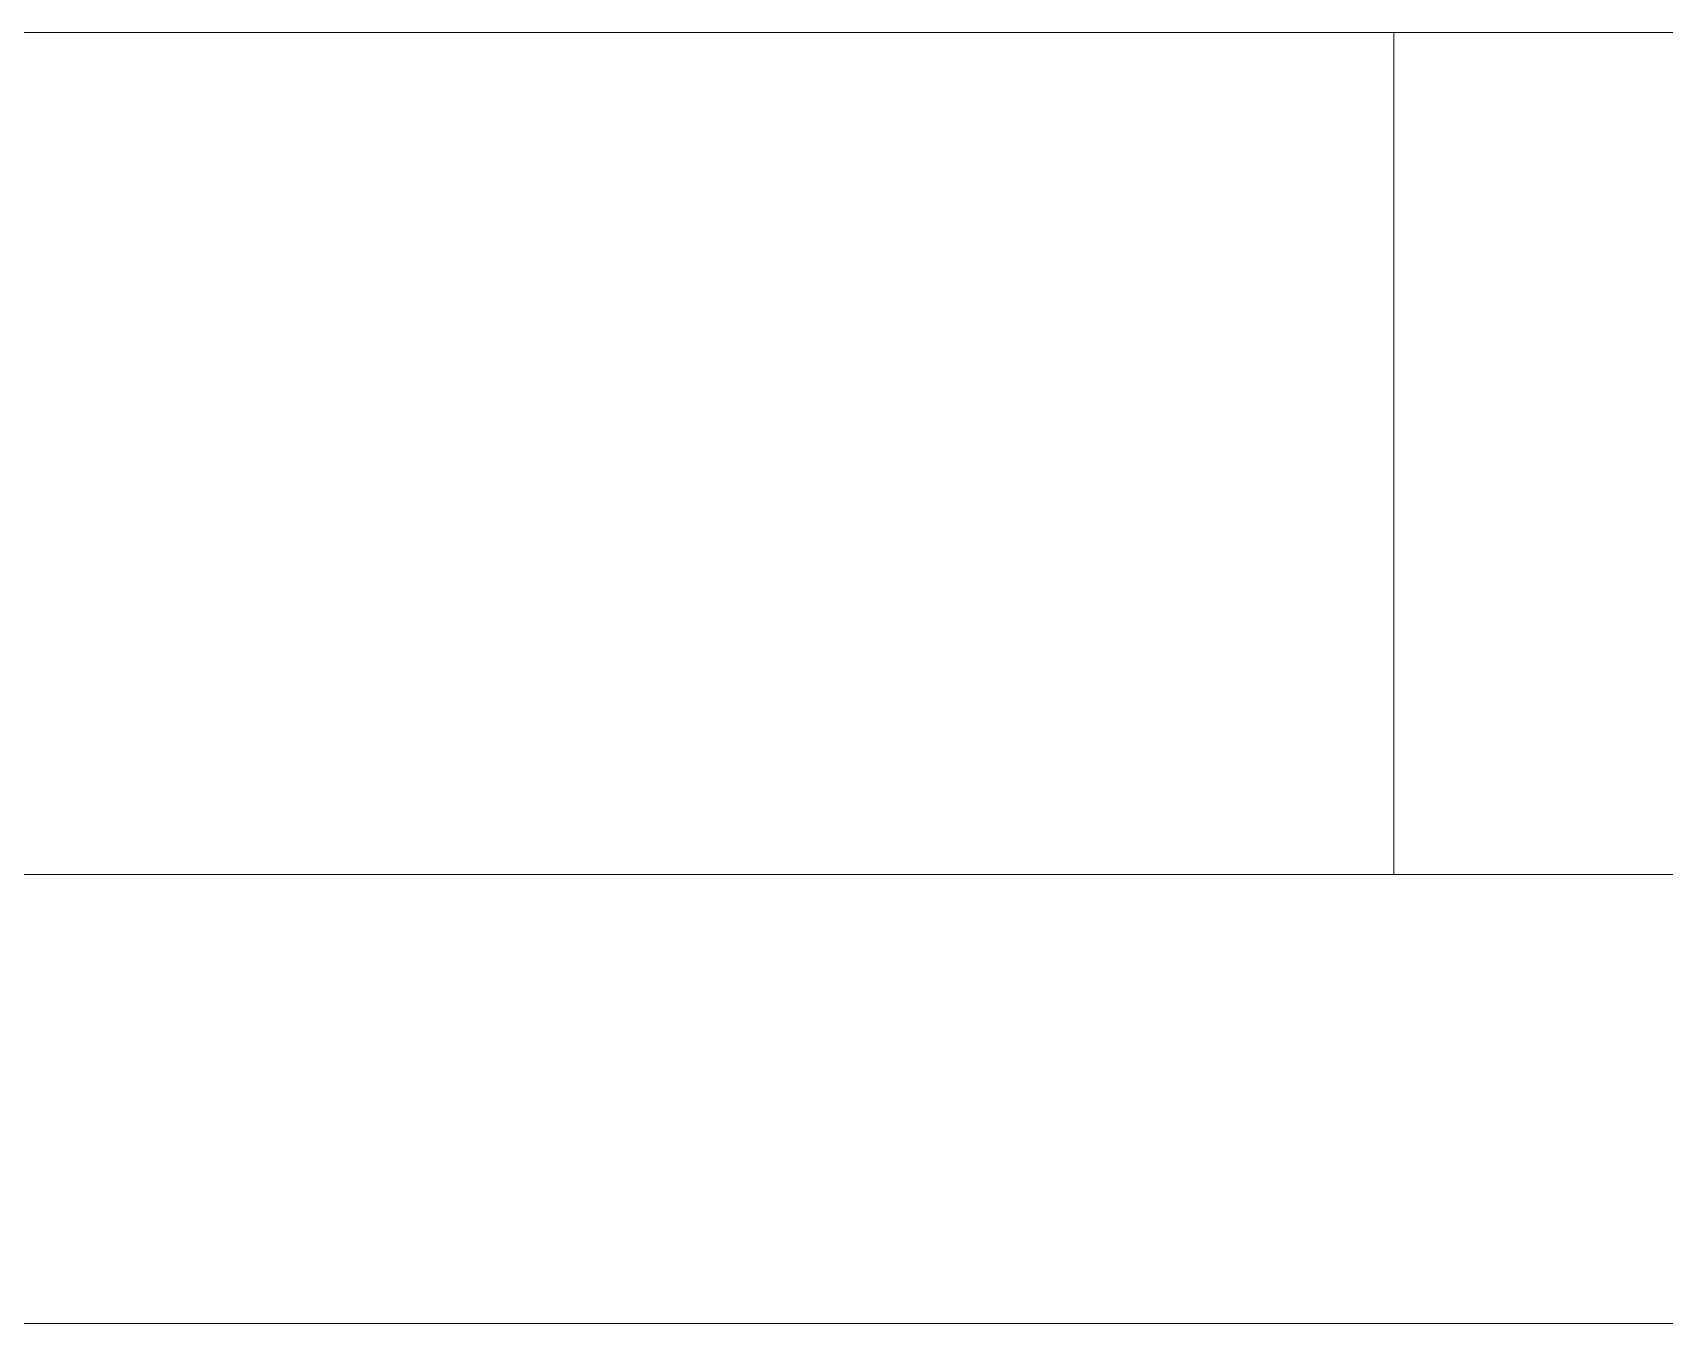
# Model space of a CAD drawing. Header units: millimetres. Extents: x 22 to 182, y -63 to 38.
# Drawn here: x 50.92 to 80, y 9.5 to 32.5 of the extents above; entities that cross this region are included whole.
import ezdxf

# ---------------------------------------------------------------- set-up
doc = ezdxf.new("R2010")
doc.units = ezdxf.units.MM
doc.header["$LTSCALE"] = 20
doc.layers.add('Ontwerplaag-1', color=7, linetype='Continuous')

msp = doc.modelspace()

# ---------------------------------------------------------------- linework, layer by layer
at = {"layer": 'Ontwerplaag-1', "color": 7, "linetype": 'Continuous', "lineweight": 5, "transparency": 33554687}
for p, q in [((21.846, 32.5), (181.846, 32.5)), ((21.846, 32.5), (181.846, 32.5)), ((75.18, 32.5), (75.18, 17.5)), ((181.846, 17.5), (21.846, 17.5)), ((181.846, 17.5), (21.846, 17.5)), ((21.846, 9.5), (181.846, 9.5))]:
    msp.add_line(p, q, dxfattribs=at)

doc.saveas('drawing.dxf')
